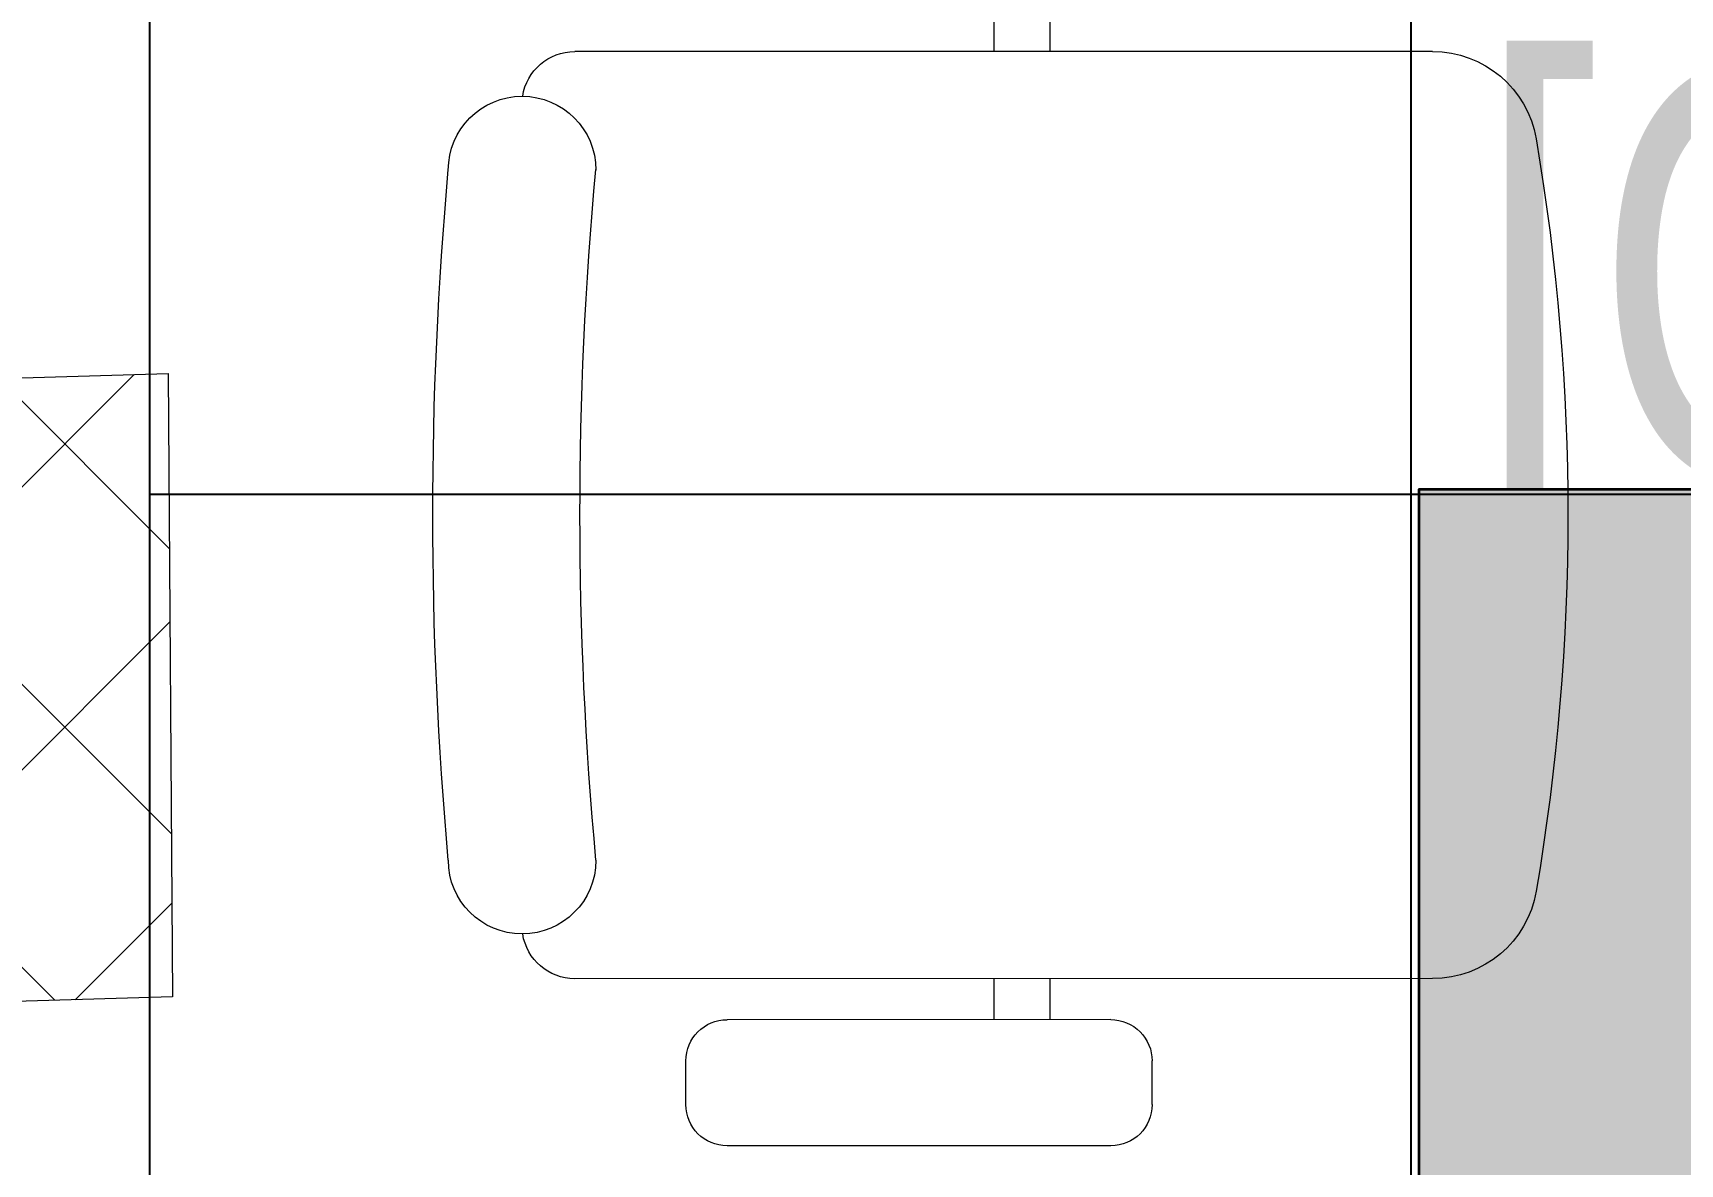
# Model space of a CAD drawing. Extents: x -12260 to 184725, y -29287 to 19916.
# Drawn here: x 20320 to 21104, y -5929 to -5390 of the extents above; entities that cross this region are included whole.
import ezdxf
from ezdxf.enums import TextEntityAlignment as Align

# ---------------------------------------------------------------- set-up
doc = ezdxf.new("R2010")
doc.units = 0
doc.header["$LTSCALE"] = 0.25
doc.linetypes.add('DASHDOT', pattern=[25.4, 12.7, -6.35, 0, -6.35])
for name, color, linetype, lineweight in [('01-First Floor-FUR$0$72_EGR_BASE_TEXT', 252, 'Continuous', 5), ('01-First Floor-FUR$0$C-HYDR-CTCH', 251, 'Continuous', 5), ('01-First Floor-FUR$0$Hatch', 252, 'Continuous', 5), ('01-First Floor-FUR$0$LOADING', 253, 'Continuous', 5), ('01-First Floor-FUR$0$Walls', 251, 'Continuous', 5), ('E-LITE-CIRC-NUMB', 6, 'Continuous', 25), ('E-LITE-CLNG', 150, 'Continuous', 35), ('E-LITE-CLNG-CNDT', 6, 'DASHDOT', 35), ('E-LITE-CTRL', 6, 'Continuous', 25), ('E-LITE-IDEN', 6, 'Continuous', 25)]:
    doc.layers.add(name, color=color, linetype=linetype, lineweight=lineweight)
doc.layers.add('01-First Floor-FUR$0$FALSE CEILING', color=251, linetype='Continuous')
doc.styles.add('01-First Floor-FUR$0$X3G_ENTITY_9F38', font='swisscl.ttf', dxfattribs={"height": 0.2})
doc.styles.add('DC_SIMPLEX', font='SIMPLEX.shx', dxfattribs={"width": 0.7})

# ---------------------------------------------------------------- blocks, each defined once
blk = doc.blocks.new('*U234')
h = blk.add_hatch(color=254)
h.dxf.hatch_style = 1
h.paths.add_polyline_path([(-300, 300), (-300, -300), (300, -300), (300, 300)])
edge = h.paths.add_edge_path(flags=16)
edge.add_arc((0, 0), 45, 0, 360)
blk.add_lwpolyline([(-300, 300), (-300, -300), (300, -300), (300, 300)], close=True)
at = {"layer": 'E-LITE-CIRC-NUMB', "style": 'DC_SIMPLEX', "width": 0.7, "flags": 8}
blk.add_attdef('CIRCUIT', text='', height=200, rotation=0, dxfattribs=at).set_placement((-473.9, 300), align=Align.RIGHT)
at = {"layer": 'E-LITE-CTRL', "style": 'DC_SIMPLEX', "width": 0.7, "flags": 8}
blk.add_attdef('CONTROL', (1118.9, -935), '', height=200, rotation=360, dxfattribs=at)
at = {"layer": 'E-LITE-IDEN', "style": 'DC_SIMPLEX', "width": 0.7, "flags": 8}
blk.add_attdef('TYPE', (460.41, 457.65), '', height=200, rotation=360, dxfattribs=at)
blk = doc.blocks.new('01-First Floor-FUR$0$GF21018-P')
at = {"color": 0}
for p, q in [((-0.2207, 0.47563), (-0.2207, 0.0675)), ((0.22049, 0.47563), (0.22049, 0.0675)), ((-0.2806, 0.34221), (-0.25983, 0.34221)), ((-0.30021, 0.32259), (-0.30021, 0.14)), ((-0.24021, 0.32259), (-0.24021, 0.14)), ((-0.24021, 0.29372), (-0.2207, 0.29372)), ((0.22049, 0.29372), (0.24001, 0.29372)), ((-0.24021, 0.26708), (-0.2207, 0.26708)), ((0.22049, 0.26708), (0.24001, 0.26708)), ((-0.2806, 0.12039), (-0.25983, 0.12039))]:
    blk.add_line(p, q, dxfattribs=at)
for centre, radius, start, end in [((-0.0001, -0.52948), 1.06948, 80.36712, 99.63288), ((-0.1707, 0.47563), 0.05, 99.63288, 180), ((0.17049, 0.47563), 0.05, 0, 80.36712), ((-0.2806, 0.32259), 0.01962, 90, 180), ((-0.25983, 0.32259), 0.01962, 360, 90), ((-0.2806, 0.14), 0.01962, 180, 270), ((-0.25983, 0.14), 0.01962, 270, 360), ((-0.16429, 0.0425), 0.03511, 90, 270), ((0, 1.84674), 1.77674, 264.69456, 275.30527), ((0.16409, 0.0425), 0.03511, 270, 90), ((-0.1957, 0.0675), 0.025, 180, 261.47208), ((0.19549, 0.0675), 0.025, 278.52792, 360), ((0, 1.83136), 1.83136, 264.85322, 275.14698)]:
    blk.add_arc(centre, radius, start, end, dxfattribs=at)
blk = doc.blocks.new('01-First Floor-FUR')
at = {"layer": '01-First Floor-FUR$0$Hatch'}
h = blk.add_hatch(dxfattribs=at)
h.set_pattern_fill('ANSI37', color=256, scale=30)
h.set_pattern_definition([(45, (-1823.345, -13062.25), (-67.35192, 67.35192), []), (135, (-1823.345, -13062.25), (-67.35192, -67.35192), [])])
h.paths.add_polyline_path([(49129.31, 8855.65), (48525.38, 8847.49), (48529.27, 8559.08), (49133.21, 8567.24)])
h.paths.add_polyline_path([(41968.55, 8847.88), (41385.05, 8842.47), (41365.12, 8551.08), (41948.62, 8556.49)])
h.paths.add_polyline_path([(27591.6, 8840.51), (26992.5, 8836.43), (26986.79, 8543.38), (27585.89, 8547.46)])
h.paths.add_polyline_path([(34776.81, 8842.68), (34175.62, 8835.19), (34167.4, 8549.53), (34768.59, 8557.02)])
h.paths.add_polyline_path([(20372.37, 8849.78), (19765.91, 8827.92), (19780.45, 8535.39), (20386.9, 8557.24)])
h.paths.add_polyline_path([(13635.75, 8839.4), (12413.81, 8863.34), (12407.39, 8567.2), (13629.33, 8543.26)])
h.paths.add_polyline_path([(13649.85, 1639.31), (12434.85, 1623.59), (12421.38, 1331.16), (13636.38, 1346.87)])
h.paths.add_polyline_path([(13623.78, -5553.85), (12420.7, -5569.85), (12414.99, -5862.9), (13618.07, -5846.91)])
h.paths.add_polyline_path([(13642.29, -12752.57), (12445.61, -12764), (12448.42, -13058.45), (13645.11, -13047.02)])
h.paths.add_polyline_path([(6007.27, -12750.46), (5403.72, -12754.16), (5414.36, -13039.63), (6017.92, -13035.93)])
h.paths.add_polyline_path([(5991.83, -5552.46), (5395.01, -5550.89), (5394.89, -5852.06), (5991.72, -5853.62)])
h.paths.add_polyline_path([(6001.71, 1637.11), (5382.41, 1638.34), (5371.82, 1335.38), (5991.11, 1334.15)])
h.paths.add_polyline_path([(5978.39, 8816.48), (5377.73, 8830.94), (5374.11, 8541.3), (5974.77, 8526.84)])
h.paths.add_polyline_path([(-1220.7, 8814.6), (-1823.35, 8837.31), (-1821.47, 8548.99), (-1218.82, 8526.29)])
h.paths.add_polyline_path([(-1212.98, -5563.69), (-1815.02, -5570.67), (-1811.64, -5862.28), (-1209.6, -5855.31)])
h.paths.add_polyline_path([(-1195.47, -12758.31), (-1793.86, -12759.31), (-1789, -13060), (-1190.61, -13059)])
h.paths.add_polyline_path([(20391.23, -12745.04), (19785.54, -12757.98), (19791.26, -13059.19), (20396.95, -13046.25)])
h.paths.add_polyline_path([(20384.72, -5552.56), (19790.33, -5570.13), (19792.44, -5866.71), (20386.82, -5849.14)])
h.paths.add_polyline_path([(20376, 1655.47), (19777.04, 1647.79), (19781.05, 1347.62), (20380.01, 1355.31)])
h.paths.add_polyline_path([(27576.32, 1640.19), (26974.38, 1644.88), (26978.63, 1352.78), (27580.57, 1348.08)])
h.paths.add_polyline_path([(27580.06, -5542.45), (26976.21, -5560.04), (26989.65, -5860.11), (27589.75, -5839.06)])
h.paths.add_polyline_path([(27596.2, -12758.47), (26992.34, -12751.87), (26989.95, -13037.58), (27593.81, -13044.18)])
h.paths.add_polyline_path([(34794.68, -12748.01), (34197.38, -12762.57), (34206.36, -13062.26), (34803.66, -13047.7)])
h.paths.add_polyline_path([(34787.39, -5559.68), (34186.11, -5557.73), (34187.23, -5854.96), (34788.51, -5856.9)])
h.paths.add_polyline_path([(34750.91, 1644.16), (34170.06, 1648.85), (34189.76, 1359.01), (34770.61, 1354.33)])
h.paths.add_polyline_path([(41954.26, 1643.44), (41356.69, 1657.18), (41358.7, 1365.26), (41956.28, 1351.52)])
h.paths.add_polyline_path([(41955.29, -5555.13), (41386.86, -5562.73), (41388.69, -5856.87), (41957.12, -5849.28)])
h.paths.add_polyline_path([(41992.35, -12752.29), (41387.09, -12754.95), (41388.42, -13059.48), (41993.68, -13056.82)])
h.paths.add_polyline_path([(49166.55, -12752.77), (48578.6, -12736.71), (48565.39, -13043.94), (49153.35, -13060)])
h.paths.add_polyline_path([(49150.78, -5553.39), (48547.55, -5552.3), (48545.59, -5848.82), (49148.82, -5849.91)])
at = {"layer": '01-First Floor-FUR$0$C-HYDR-CTCH', "elevation": 0, "flags": 128}
blk.add_lwpolyline([(20384.72, -5552.56), (20386.82, -5849.14), (19792.44, -5866.71), (19790.33, -5570.13), (20384.72, -5552.56)], dxfattribs=at)
at = {"layer": '01-First Floor-FUR$0$FALSE CEILING', "linetype": 'Continuous'}
for p, q in [((20976, -6810), (20976, -2810)), ((20376, -5610), (23876, -5610))]:
    blk.add_line(p, q, dxfattribs=at)
at = {"layer": '01-First Floor-FUR$0$FALSE CEILING'}
blk.add_lwpolyline([(20376, -2810), (23876, -2810), (23876, -6810), (20376, -6810)], close=True, dxfattribs=at)
at = {"layer": '01-First Floor-FUR$0$Walls'}
for p, q in [((20376, -2810), (20376, -5552.82)), ((20376, -5849.46), (20376, -6810))]:
    blk.add_line(p, q, dxfattribs=at)
at = {"layer": '01-First Floor-FUR$0$LOADING', "extrusion": (-7.77426e-06, -2.24021e-05, 1), "xscale": -1000, "yscale": 1000, "zscale": 1000, "rotation": 270.0014107550521}
blk.add_blockref('01-First Floor-FUR$0$GF21018-P', (20510.62, -5619.82, -0.16), dxfattribs=at)
at = {"layer": '01-First Floor-FUR$0$72_EGR_BASE_TEXT', "insert": (21462.68, -5404.78, 0), "char_height": 200, "attachment_point": 2, "style": '01-First Floor-FUR$0$X3G_ENTITY_9F38'}
blk.add_mtext('[OPDF16]', dxfattribs=at)

msp = doc.modelspace()

# ---------------------------------------------------------------- block references
at = {"layer": 'E-LITE-CLNG', "xscale": -1}
msp.add_blockref('*U234', (21279.92, -5907.64, 0.1), dxfattribs=at)
at = {"layer": 'E-LITE-CLNG-CNDT'}
msp.add_blockref('01-First Floor-FUR', (0, 0), dxfattribs=at)

doc.saveas('drawing.dxf')
